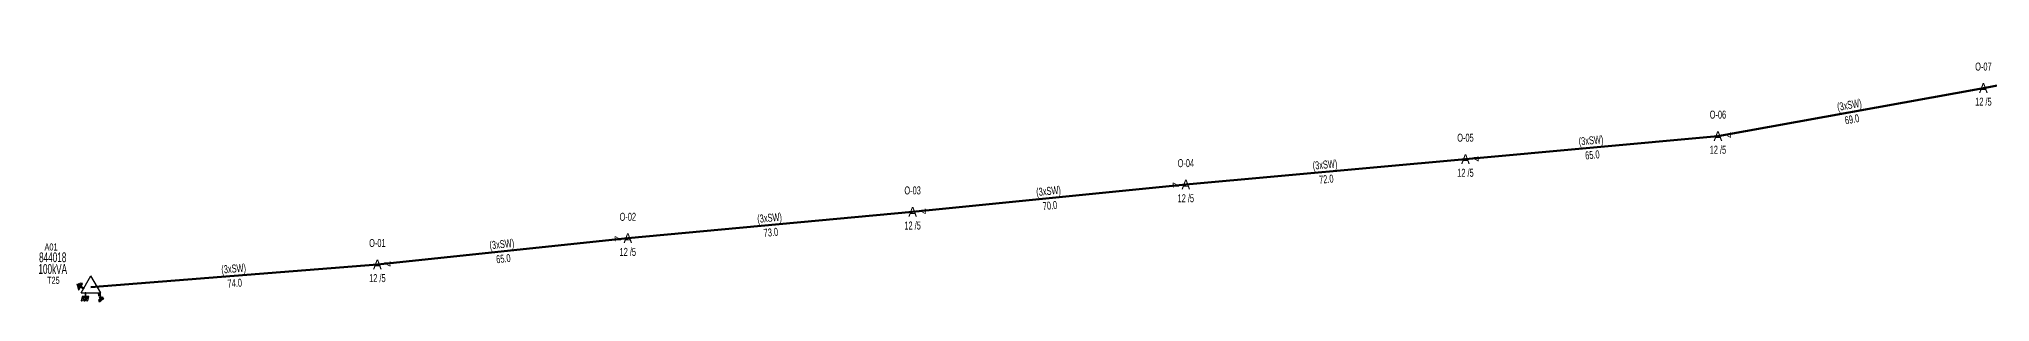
# Model space of a CAD drawing. Header units: millimetres. Extents: x 542876 to 548433, y 4216806 to 4221056.
# Drawn here: x 544723.9 to 545223.7, y 4218836.2 to 4218903.7 of the extents above; entities that cross this region are included whole.
import ezdxf
from ezdxf.enums import TextEntityAlignment as Align

# ---------------------------------------------------------------- set-up
doc = ezdxf.new("R2010")
doc.units = ezdxf.units.MM
for name, color, linetype, lineweight in [('DIREK_ENH_MEVCUT', 6, 'Continuous', 25), ('HAT_ENH_HAVAI_MEVCUT', 6, 'Continuous', 70), ('TRAFO_MEVCUT', 5, 'Continuous', 30), ('TRAFO_TADILAT_BYSK', 5, 'Continuous', 30)]:
    doc.layers.add(name, color=color, linetype=linetype, lineweight=lineweight)
doc.styles.add('Direk', font='B_CAD')
doc.styles.get("Standard").update_dxf_attribs({"font": 'Arial'})

# ---------------------------------------------------------------- blocks, each defined once
blk = doc.blocks.new('MEV_DIREK')
h = blk.add_hatch(color=32)
h.paths.add_polyline_path([(-2.14, 0.97), (-2.35, 1.09), (-3.31, -0.55), (-3.09, -0.67), (-2.67, 0.06), (-1.89, -0.39), (-1.79, -0.22), (-2.56, 0.23)])
h.paths.add_polyline_path([(-3.46, -0.17), (-3.33, -0.25), (-2.61, 0.99), (-2.74, 1.06)])
h.paths.add_polyline_path([(-3.54, 0.29), (-3.41, 0.22), (-3.05, 0.82), (-3.18, 0.9)])
h.paths.add_polyline_path([(-3.58, 0.81), (-3.66, 0.68), (-3.53, 0.61), (-3.45, 0.74)])
h.paths.add_polyline_path([(-1.51, -2.34), (-2.26, -2.33), (-2.52, -3.47), (-2.42, -3.47), (-2.21, -2.53), (-1.91, -2.54), (-2.12, -3.47), (-2.02, -3.47), (-1.81, -2.54), (-1.51, -2.54), (-1.72, -3.47), (-1.62, -3.48), (-1.41, -2.54), (-1.11, -2.54), (-1.32, -3.48), (-1.22, -3.48), (-1.01, -2.54), (-0.71, -2.55), (-0.92, -3.48), (-0.82, -3.48), (-0.56, -2.35), (-1.31, -2.34), (-1.31, -1.44), (-1.51, -1.44)])
at = {"layer": 'TRAFO_MEVCUT'}
for points in [[(2.35, -1.57), (2.12, -1.92), (2.08, -1.44), (1.94, -1.44), (2.01, -2.32), (2.25, -1.96), (2.31, -2.67), (2.1, -2.67), (2.39, -2.87), (2.4, -2.86), (2.64, -2.49), (2.45, -2.63)], [(2.35, -1.57), (2.12, -1.92), (2.08, -1.44), (1.94, -1.44), (2.01, -2.32), (2.25, -1.96), (2.31, -2.67), (2.1, -2.67), (2.39, -2.87), (1.98, -3.19), (2.2, -3.79), (2.26, -3.74), (2.08, -3.26), (2.26, -3.13), (2.44, -3.6), (2.49, -3.56), (2.32, -3.08), (2.49, -2.94), (2.67, -3.42), (2.73, -3.38), (2.55, -2.9), (2.73, -2.76), (2.91, -3.24), (2.97, -3.2), (2.79, -2.72), (2.97, -2.58), (3.15, -3.06), (3.21, -3.01), (2.98, -2.42), (2.4, -2.86), (2.64, -2.49), (2.45, -2.63)], [(2.97, -2.58), (3.15, -3.06), (3.21, -3.01), (2.98, -2.42), (2.4, -2.86), (2.64, -2.49), (2.45, -2.63), (2.35, -1.57), (2.12, -1.92), (2.08, -1.44), (1.94, -1.44), (2.01, -2.32), (2.25, -1.96), (2.31, -2.67), (2.1, -2.67), (2.39, -2.87), (1.98, -3.19), (2.2, -3.79), (2.26, -3.74), (2.08, -3.26), (2.26, -3.13), (2.44, -3.6), (2.49, -3.56), (2.32, -3.08), (2.49, -2.94), (2.67, -3.42), (2.73, -3.38), (2.55, -2.9), (2.73, -2.76), (2.91, -3.24), (2.97, -3.2), (2.79, -2.72)]]:
    blk.add_hatch(color=32, dxfattribs=at).paths.add_polyline_path(points)
at = {"layer": 'TRAFO_MEVCUT', "linetype": 'Continuous'}
for p, q in [((-2.5, -1.44), (0, 2.89)), ((2.5, -1.44), (0, 2.89)), ((-2.5, -1.44), (2.5, -1.44))]:
    blk.add_line(p, q, dxfattribs=at)
at = {"layer": 'TRAFO_MEVCUT', "color": 32, "flags": 128}
blk.add_lwpolyline([(1.94, -1.44), (2.08, -1.44), (2.12, -1.92), (2.35, -1.57), (2.45, -2.63), (2.64, -2.49), (2.4, -2.86), (2.98, -2.42), (3.21, -3.01), (3.15, -3.06), (2.97, -2.58), (2.79, -2.72), (2.97, -3.2), (2.91, -3.24), (2.73, -2.76), (2.55, -2.9), (2.73, -3.38), (2.67, -3.42), (2.49, -2.94), (2.32, -3.08), (2.49, -3.56), (2.44, -3.6), (2.26, -3.13), (2.08, -3.26), (2.26, -3.74), (2.2, -3.79), (1.98, -3.19), (2.39, -2.87), (2.1, -2.67), (2.31, -2.67), (2.25, -1.96), (2.01, -2.32), (1.94, -1.44)], dxfattribs=at)
at = {"layer": 'TRAFO_TADILAT_BYSK', "color": 32, "flags": 128}
for points in [[(-3.53, 0.61), (-3.45, 0.74), (-3.58, 0.81), (-3.66, 0.68), (-3.53, 0.61)], [(-3.41, 0.22), (-3.05, 0.82), (-3.18, 0.9), (-3.54, 0.29), (-3.41, 0.22)], [(-3.33, -0.25), (-2.61, 0.99), (-2.74, 1.06), (-3.46, -0.17), (-3.33, -0.25)], [(-1.79, -0.22), (-2.56, 0.23), (-2.14, 0.97), (-2.35, 1.09), (-3.31, -0.55), (-3.09, -0.67), (-2.67, 0.06), (-1.89, -0.39), (-1.79, -0.22)], [(-1.31, -1.44), (-1.51, -1.44), (-1.51, -2.34), (-2.26, -2.33), (-2.52, -3.47), (-2.42, -3.47), (-2.21, -2.53), (-1.91, -2.54), (-2.12, -3.47), (-2.02, -3.47), (-1.81, -2.54), (-1.51, -2.54), (-1.72, -3.47), (-1.62, -3.48), (-1.41, -2.54), (-1.11, -2.54), (-1.32, -3.48), (-1.22, -3.48), (-1.01, -2.54), (-0.71, -2.55), (-0.92, -3.48), (-0.82, -3.48), (-0.56, -2.35), (-1.31, -2.34), (-1.31, -1.44)]]:
    blk.add_lwpolyline(points, dxfattribs=at)

msp = doc.modelspace()

# ---------------------------------------------------------------- linework, layer by layer
at = {"layer": 'HAT_ENH_HAVAI_MEVCUT'}
for p, q in [((545222.03225, 4218891.111481), (545288.730979, 4218903.689844)), ((545154.018396, 4218878.789256), (545222.03225, 4218891.111481)), ((545089.339438, 4218872.875532), (545154.018396, 4218878.789256)), ((545017.7014, 4218866.352001), (545089.339438, 4218872.875532)), ((544947.700688, 4218859.357179), (545017.7014, 4218866.352001)), ((544874.733782, 4218852.592036), (544947.700688, 4218859.357179)), ((544810.570815, 4218845.875026), (544874.733782, 4218852.592036)), ((544810.570815, 4218845.875026), (544737.202924, 4218840.022448))]:
    msp.add_line(p, q, dxfattribs=at)

# ---------------------------------------------------------------- block references
at = {"layer": 'TRAFO_MEVCUT'}
msp.add_blockref('MEV_DIREK', (544737.202924, 4218840.022448), dxfattribs=at)

# ---------------------------------------------------------------- texts
at = {"layer": 'DIREK_ENH_MEVCUT', "width": 0.53}
for s, p in [('O-07', (545222.03225, 4218896.611481)), ('12 /5', (545222.03225, 4218887.611481)), ('O-06', (545154.018396, 4218884.289256)), ('O-05', (545089.339438, 4218878.375532)), ('12 /5', (545154.018396, 4218875.289256)), ('O-04', (545017.7014, 4218871.852001)), ('O-03', (544947.700688, 4218864.857179)), ('12 /5', (545089.339438, 4218869.375532)), ('12 /5', (545017.7014, 4218862.852001)), ('O-02', (544874.733782, 4218858.092036)), ('12 /5', (544947.700688, 4218855.857179)), ('O-01', (544810.570815, 4218851.375026)), ('12 /5', (544874.733782, 4218849.092036)), ('12 /5', (544810.570815, 4218842.375026))]:
    msp.add_text(s, height=2.05, dxfattribs=at).set_placement(p, align=Align.MIDDLE_CENTER)
at = {"layer": 'DIREK_ENH_MEVCUT', "style": 'Direk'}
for p in [(545222.03225, 4218891.111481), (545154.018396, 4218878.789256), (545089.339438, 4218872.875532), (545017.7014, 4218866.352001), (544947.700688, 4218859.357179), (544874.733782, 4218852.592036), (544810.570815, 4218845.875026)]:
    msp.add_text('A', height=2.5, dxfattribs=at).set_placement(p, align=Align.MIDDLE_CENTER)
at = {"layer": 'DIREK_ENH_MEVCUT', "color": 32, "style": 'Direk'}
for rotation, p in [(455.134511, (545156.80716, 4218879.039839)), (452.612071, (545092.136529, 4218873.003138)), (272.853171, (545014.904871, 4218866.212626)), (452.853171, (544950.497217, 4218859.496554)), (272.98817, (544871.937589, 4218852.446072)), (452.98817, (544813.367008, 4218846.02099))]:
    msp.add_text('4', height=2, rotation=rotation, dxfattribs=at).set_placement(p, align=Align.MIDDLE_CENTER)
at = {"layer": 'HAT_ENH_HAVAI_MEVCUT', "lineweight": 30, "width": 0.53}
for rotation, p in [(10.26902, (545187.873793, 4218885.786753, 272611.016125)), (5.22414, (545121.601523, 4218876.678863, 272577.009198)), (5.20314, (545053.443335, 4218870.460264, 272544.669719)), (5.706339, (544982.616528, 4218863.700378, 272508.8507)), (5.297048, (544911.138764, 4218856.820978, 272473.850344)), (5.976337, (544842.563798, 4218850.078911, 272437.366891)), (364.560844, (544773.819279, 4218843.796046, 272368.601462))]:
    msp.add_text('(3xSW)', height=2.05, rotation=rotation, dxfattribs=at).set_placement(p, align=Align.CENTER)
for s, rotation, p in [('69.0', 10.26902, (545188.176852, 4218884.113984, 272611.016125)), ('65.0', 5.22414, (545121.756311, 4218874.985925, 272577.009198)), ('72.0', 5.20314, (545053.597503, 4218868.767269, 272544.669719)), ('70.0', 5.706339, (544982.785559, 4218862.008802, 272508.8507)), ('73.0', 5.297048, (544911.295706, 4218855.128237, 272473.850344)), ('65.0', 5.976337, (544842.740798, 4218848.388151, 272437.366891)), ('74.0', 364.560844, (544773.954459, 4218842.101429, 272368.601462))]:
    msp.add_text(s, height=2.05, rotation=rotation, dxfattribs=at).set_placement(p, align=Align.TOP_CENTER)
at = {"layer": 'TRAFO_MEVCUT', "width": 0.6}
for s, height, p in [('A01', 1.8, (544726.966908, 4218849.44411)), ('100kVA', 2.5, (544727.39564, 4218843.456124)), ('844018', 2.5, (544727.39564, 4218846.456124))]:
    msp.add_text(s, height=height, dxfattribs=at).set_placement(p, align=Align.CENTER)
msp.add_text('T25', height=1.8, dxfattribs=at).set_placement((544727.559074, 4218842.705467), align=Align.TOP_CENTER)

doc.saveas('drawing.dxf')
